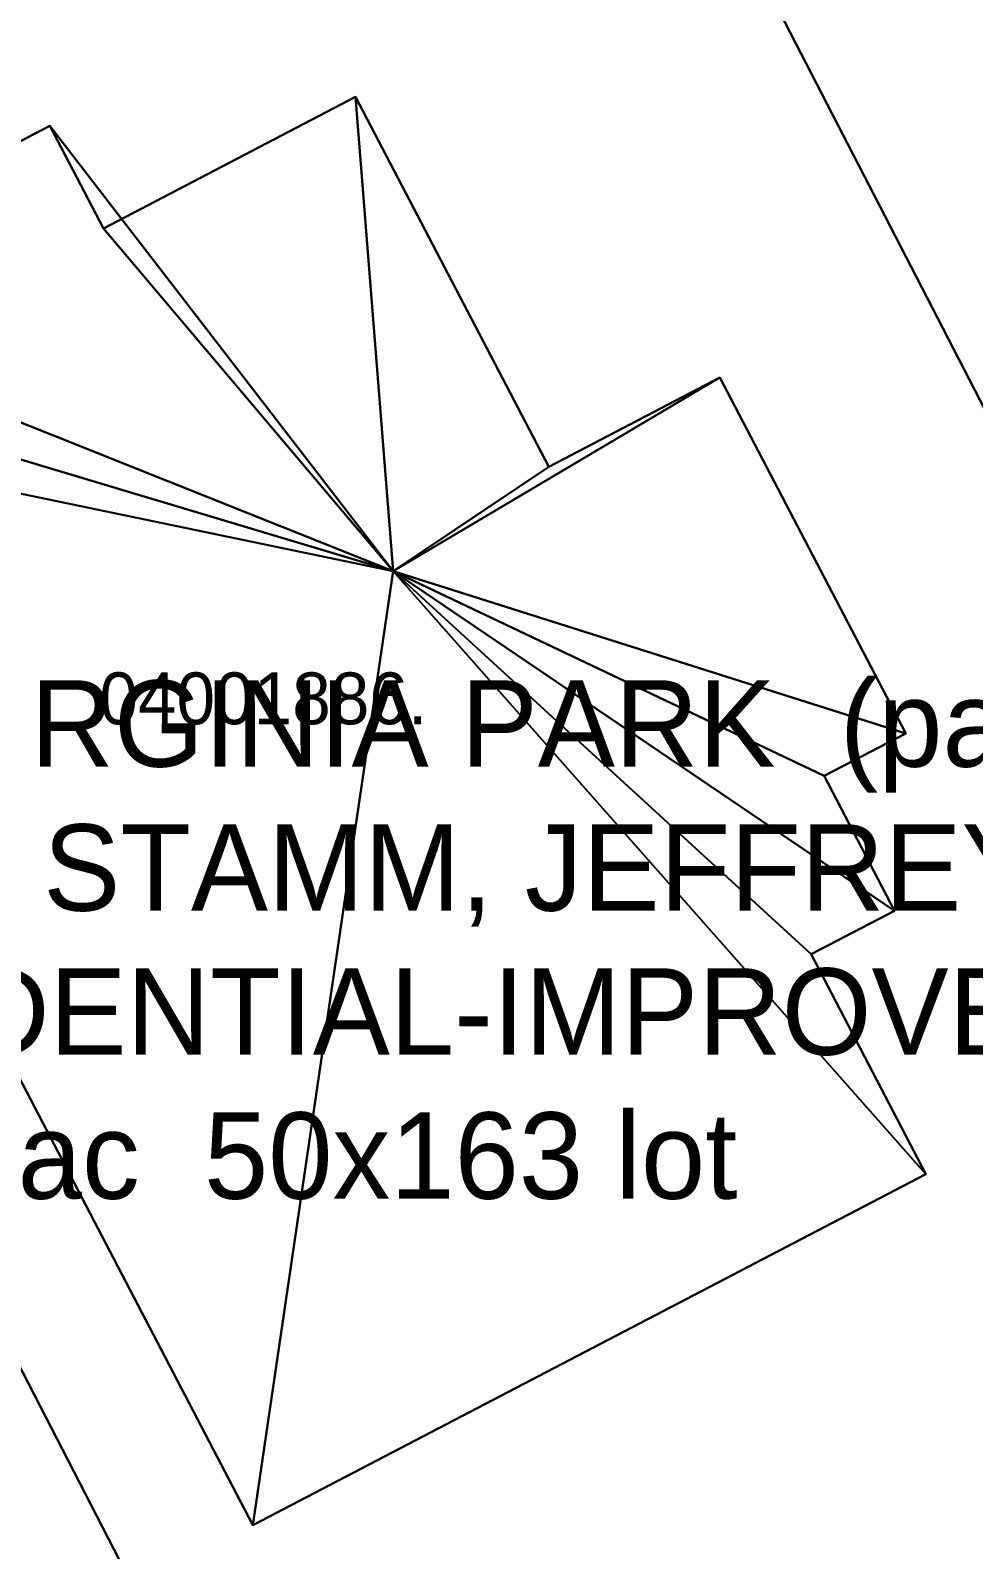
# Model space of a CAD drawing. Header units: metres. Extents: x 13469459 to 13470186, y 320521 to 321317.
# Drawn here: x 13469798.8 to 13469853.4, y 320830.7 to 320918.6 of the extents above; entities that cross this region are included whole.
import ezdxf

# ---------------------------------------------------------------- set-up
doc = ezdxf.new("R2010")
doc.units = ezdxf.units.M
for name, color, linetype in [('AERIAL', 250, 'Continuous'), ('BLDG-3D', 9, 'Continuous'), ('LABELS', 2, 'Continuous'), ('PARCEL-JEFF', 1, 'Continuous'), ('PARCELS', 8, 'Continuous')]:
    doc.layers.add(name, color=color, linetype=linetype)
picture_1 = doc.add_image_def('image1.jpg', size_in_pixel=(2080, 2080))

msp = doc.modelspace()

# ---------------------------------------------------------------- linework, layer by layer
at = {"layer": 'BLDG-3D'}
for points in [[(13469803.049, 320907.154), (13469817.633, 320914.766), (13469817.633, 320914.766, 29), (13469803.049, 320907.154, 29)], [(13469819.805, 320887.31, 29), (13469803.049, 320907.154, 29), (13469817.633, 320914.766, 29), (13469819.805, 320887.31, 29)], [(13469817.633, 320914.766), (13469828.81, 320893.35), (13469828.81, 320893.35, 29), (13469817.633, 320914.766, 29)], [(13469819.805, 320887.31, 29), (13469817.633, 320914.766, 29), (13469828.81, 320893.35, 29), (13469819.805, 320887.31, 29)], [(13469780.589, 320902.983), (13469799.952, 320913.088), (13469799.952, 320913.088, 29), (13469780.589, 320902.983, 29)], [(13469819.805, 320887.31, 29), (13469780.589, 320902.983, 29), (13469799.952, 320913.088, 29), (13469819.805, 320887.31, 29)], [(13469799.952, 320913.088), (13469803.049, 320907.154), (13469803.049, 320907.154, 29), (13469799.952, 320913.088, 29)], [(13469819.805, 320887.31, 29), (13469799.952, 320913.088, 29), (13469803.049, 320907.154, 29), (13469819.805, 320887.31, 29)], [(13469819.805, 320887.31, 29), (13469783.006, 320898.354, 29), (13469780.589, 320902.983, 29), (13469819.805, 320887.31, 29)], [(13469819.805, 320887.31, 29), (13469778.374, 320895.936, 29), (13469783.006, 320898.354, 29), (13469819.805, 320887.31, 29)], [(13469819.805, 320887.31, 29), (13469828.81, 320893.35, 29), (13469838.713, 320898.518, 29), (13469819.805, 320887.31, 29)], [(13469819.805, 320887.31, 29), (13469838.713, 320898.518, 29), (13469849.458, 320877.929, 29), (13469819.805, 320887.31, 29)], [(13469828.81, 320893.35), (13469838.713, 320898.518), (13469838.713, 320898.518, 29), (13469828.81, 320893.35, 29)], [(13469838.713, 320898.518), (13469849.458, 320877.929), (13469849.458, 320877.929, 29), (13469838.713, 320898.518, 29)], [(13469811.687, 320832.105), (13469778.374, 320895.936), (13469778.374, 320895.936, 29), (13469811.687, 320832.105, 29)], [(13469819.805, 320887.31, 29), (13469811.687, 320832.105, 29), (13469778.374, 320895.936, 29), (13469819.805, 320887.31, 29)], [(13469819.805, 320887.31, 29), (13469850.625, 320852.426, 29), (13469811.687, 320832.105, 29), (13469819.805, 320887.31, 29)], [(13469819.805, 320887.31, 29), (13469849.458, 320877.929, 29), (13469844.741, 320875.467, 29), (13469819.805, 320887.31, 29)], [(13469819.805, 320887.31, 29), (13469844.741, 320875.467, 29), (13469848.816, 320867.661, 29), (13469819.805, 320887.31, 29)], [(13469819.805, 320887.31, 29), (13469848.816, 320867.661, 29), (13469843.989, 320865.142, 29), (13469819.805, 320887.31, 29)], [(13469819.805, 320887.31, 29), (13469843.989, 320865.142, 29), (13469850.625, 320852.426, 29), (13469819.805, 320887.31, 29)], [(13469849.458, 320877.929), (13469844.741, 320875.467), (13469844.741, 320875.467, 29), (13469849.458, 320877.929, 29)], [(13469844.741, 320875.467), (13469848.816, 320867.661), (13469848.816, 320867.661, 29), (13469844.741, 320875.467, 29)], [(13469848.816, 320867.661), (13469843.989, 320865.142), (13469843.989, 320865.142, 29), (13469848.816, 320867.661, 29)], [(13469843.989, 320865.142), (13469850.625, 320852.426), (13469850.625, 320852.426, 29), (13469843.989, 320865.142, 29)], [(13469850.625, 320852.426), (13469811.687, 320832.105), (13469811.687, 320832.105, 29), (13469850.625, 320852.426, 29)]]:
    msp.add_3dface(points, dxfattribs=at)
at = {"layer": 'PARCEL-JEFF', "elevation": 0.1}
msp.add_lwpolyline([(13469711.816, 320899.823), (13469756.277, 320922.717), (13469830.931, 320777.721), (13469786.471, 320754.827), (13469711.816, 320899.823)], close=True, dxfattribs=at)
at = {"layer": 'PARCELS', "elevation": 0.1}
for points in [[(13469822.969, 320956.893), (13469889.328, 320991.4), (13469964.315, 320846.736), (13469897.623, 320812.228), (13469822.969, 320956.893)], [(13469756.277, 320922.717), (13469822.969, 320956.893), (13469897.623, 320812.228), (13469830.931, 320777.721), (13469756.277, 320922.717)]]:
    msp.add_lwpolyline(points, close=True, dxfattribs=at)

# ---------------------------------------------------------------- texts
at = {"layer": 'LABELS'}
msp.add_text('04001886.', height=3, dxfattribs=at).set_placement((13469802.815, 320878.455))
at = {"layer": 'LABELS', "insert": (13469779.5, 320881, 40), "char_height": 5, "attachment_point": 1}
msp.add_mtext('899 VIRGINIA PARK  (parcel 04001887.)\\Powner STAMM, JEFFREY\\PRESIDENTIAL-IMPROVED  built 1909\\P0.187 ac  50x163 lot', dxfattribs=at)

# ---------------------------------------------------------------- pictures from other files: only their frames are drawn
at = {"layer": 'AERIAL'}
image = msp.add_image(picture_1, insert=(13469499.5, 320591, -0.5), size_in_units=(520, 520), dxfattribs=at)

doc.saveas('drawing.dxf')
